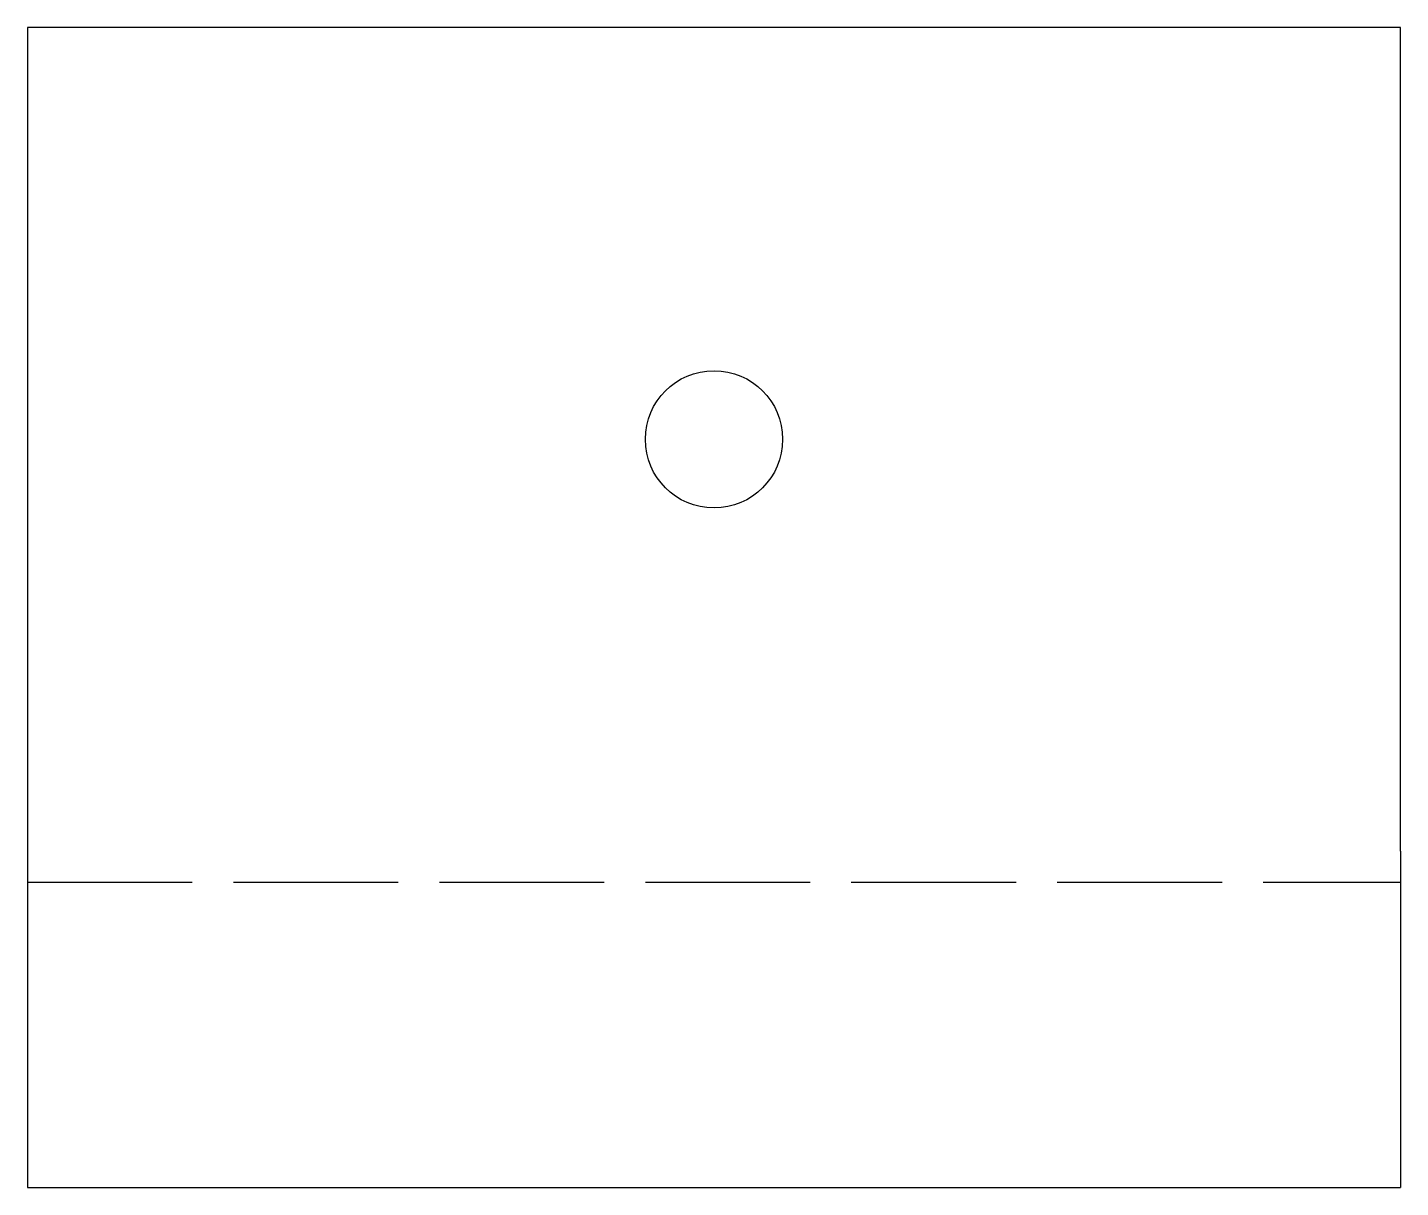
# Model space of a CAD drawing. Header units: millimetres. Extents: x 0 to 100, y -25 to 60.
import ezdxf

# ---------------------------------------------------------------- set-up
doc = ezdxf.new("R2010")
doc.units = ezdxf.units.MM
doc.linetypes.add('DASHED', pattern=[15, 12, -3])
doc.layers.add('BEND_UP', color=1, linetype='DASHED')
doc.layers.add('CUT', color=7, linetype='CONTINUOUS')

msp = doc.modelspace()

# ---------------------------------------------------------------- linework, layer by layer
at = {"layer": 'BEND_UP'}
msp.add_line((0, -2.250166), (100, -2.250166), dxfattribs=at)
at = {"layer": 'CUT'}
for p, q in [((100, 60), (0, 60)), ((0, 60), (0, 0)), ((100, 0), (100, 60)), ((0, 0), (0, -4.500331)), ((100, 0), (100, -4.500331)), ((0, -4.500331), (0, -24.500331)), ((100, -4.500331), (100, -24.500331)), ((0, -24.500331), (100, -24.500331))]:
    msp.add_line(p, q, dxfattribs=at)
msp.add_circle((50, 30), 5, dxfattribs=at)

doc.saveas('drawing.dxf')
